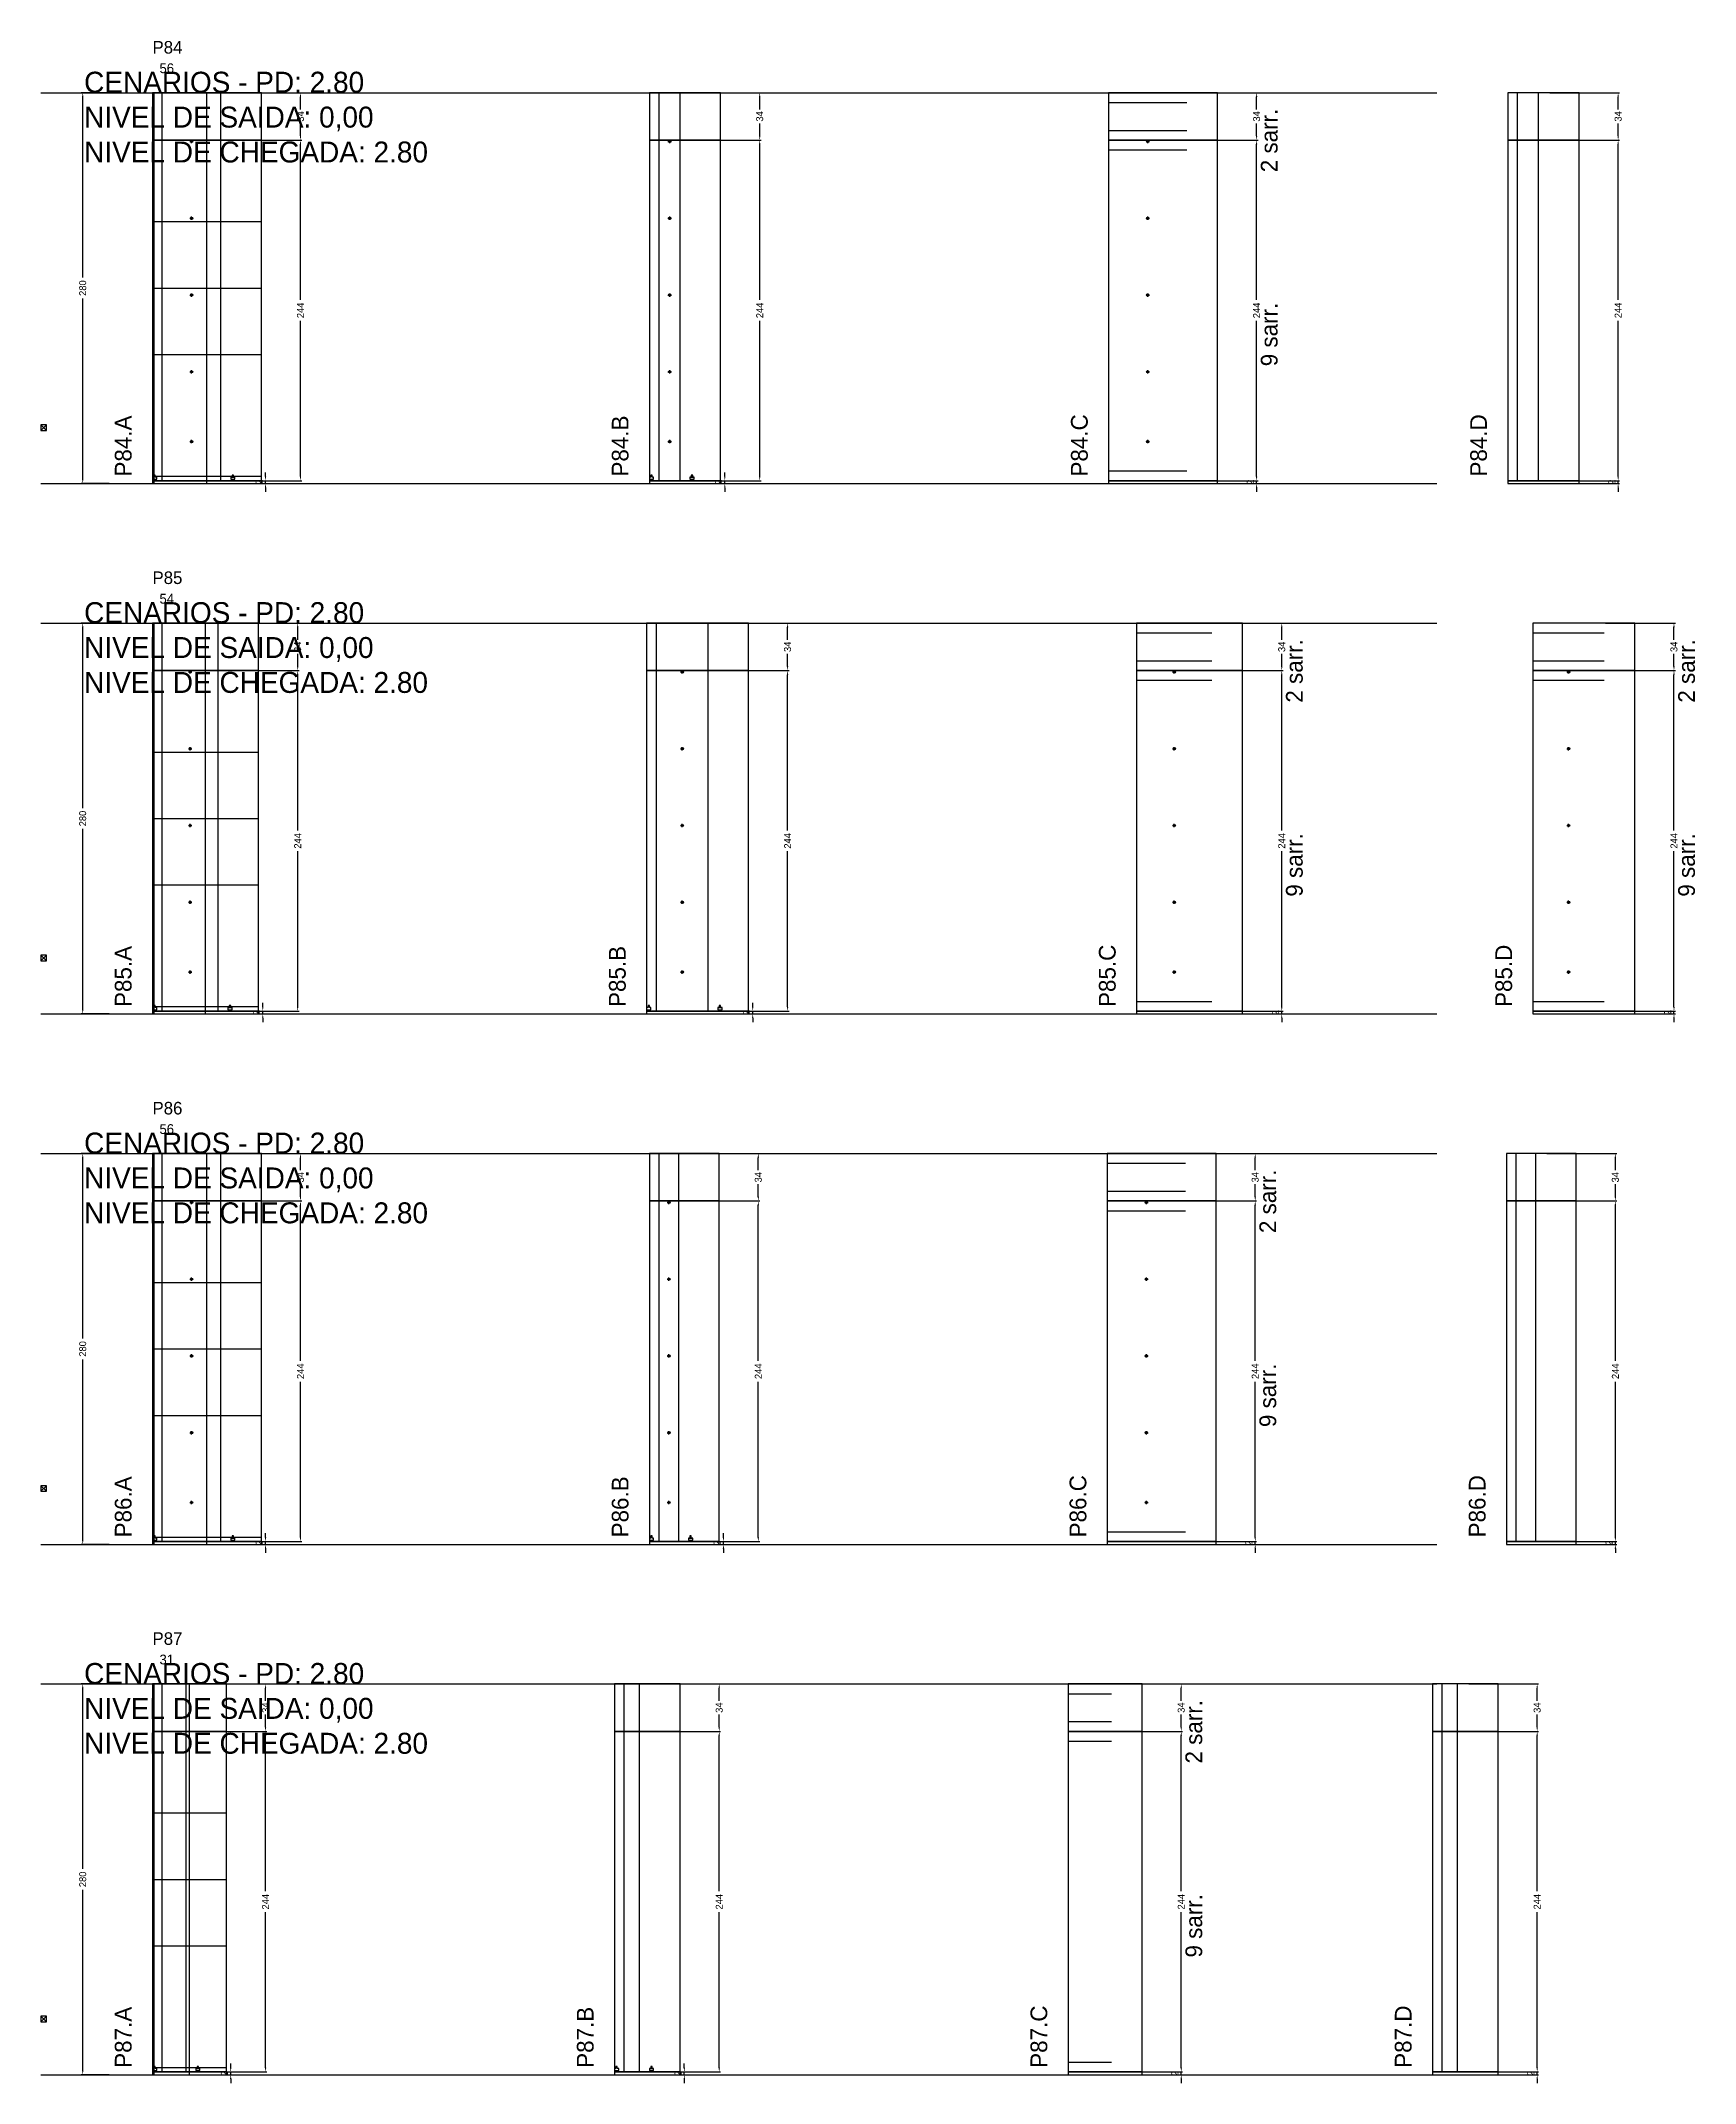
# Model space of a CAD drawing. Header units: centimetres. Extents: x -10500 to 4121, y -45226 to 295.
# Drawn here: x -7000 to -5815, y -16726 to -15263 of the extents above; entities that cross this region are included whole.
import ezdxf

# ---------------------------------------------------------------- set-up
doc = ezdxf.new("R2010")
doc.units = ezdxf.units.CM
doc.linetypes.add('DASHED', pattern=[2, -2])
for name, color, linetype in [('CHAPA', 140, 'Continuous'), ('COTA', 241, 'Continuous'), ('COTAS FURACAO', 16, 'Continuous'), ('Madeira', 30, 'Continuous'), ('MEIO_PONT', 160, 'Continuous'), ('NOMENCLATURA', 7, 'Continuous'), ('Nível', 160, 'Continuous'), ('Painéis', 200, 'Continuous'), ('Perfil Metálico', 150, 'Continuous'), ('SARR_2.2x7', 40, 'Continuous'), ('SARRAFO DE PRESSAO', 200, 'Continuous'), ('texto', 7, 'Continuous'), ('TEXTO_GERAL', 7, 'Continuous')]:
    doc.layers.add(name, color=color, linetype=linetype)
doc.dimstyles.new('PAINEL-NOVA', dxfattribs={"dimtxt": 5, "dimasz": 3, "dimexe": 1, "dimexo": 1, "dimgap": 1, "dimtad": 1, "dimcen": 2.5, "dimazin": 3, "dimtfac": 1, "dimtmove": 0, "dimatfit": 3})

# ---------------------------------------------------------------- blocks, each defined once
blk = doc.blocks.new('_CLOSEDFILLED')
at = {"color": 0, "linetype": 'BYBLOCK'}
blk.add_solid([(-1, 0.16), (0, 0), (-1, -0.16)], dxfattribs=at)
blk = doc.blocks.new('*D1041')
for p, q in [((-6951, -15300), (-6971, -15300)), ((-6970, -15432.5), (-6970, -15303)), ((-6970, -15577), (-6970, -15447.5)), ((-6951, -15580), (-6971, -15580))]:
    blk.add_line(p, q)
at = {"layer": 'Defpoints'}
for p in [(-6950, -15300), (-6970, -15580), (-6950, -15580)]:
    blk.add_point(p, dxfattribs=at)
at = {"layer": 'COTA', "xscale": 3, "yscale": 3}
for p, rotation in [((-6970, -15300), 90), ((-6970, -15580), 270)]:
    blk.add_blockref('_CLOSEDFILLED', p, dxfattribs=dict(at, rotation=rotation))
at = {"layer": 'COTA', "insert": (-6970, -15440), "char_height": 5, "attachment_point": 5, "rotation": 90}
blk.add_mtext('280', dxfattribs=at)
blk = doc.blocks.new('MULDURA')
at = {"layer": 'Paineis'}
for p, q in [((0, 0), (4, 4)), ((4, 0), (0, 4))]:
    blk.add_line(p, q, dxfattribs=at)
blk.add_lwpolyline([(0, 0), (4, 0), (4, 4), (0, 4)], close=True, dxfattribs=at)
blk = doc.blocks.new('*D1043')
for p, q in [((-6863, -15334), (-6813, -15334)), ((-6814, -15448.5), (-6814, -15337)), ((-6814, -15575), (-6814, -15463.5)), ((-6863, -15578), (-6813, -15578))]:
    blk.add_line(p, q)
at = {"layer": 'Defpoints'}
for p in [(-6864, -15334), (-6864, -15578), (-6814, -15578)]:
    blk.add_point(p, dxfattribs=at)
at = {"layer": 'COTA', "xscale": 3, "yscale": 3}
for p, rotation in [((-6814, -15334), 90), ((-6814, -15578), 270)]:
    blk.add_blockref('_CLOSEDFILLED', p, dxfattribs=dict(at, rotation=rotation))
at = {"layer": 'COTA', "insert": (-6814, -15456), "char_height": 5, "attachment_point": 5, "rotation": 90}
blk.add_mtext('244', dxfattribs=at)
blk = doc.blocks.new('*D1044')
for p, q in [((-6863, -15300), (-6813, -15300)), ((-6814, -15312), (-6814, -15303)), ((-6814, -15331), (-6814, -15322)), ((-6863, -15334), (-6813, -15334))]:
    blk.add_line(p, q)
at = {"layer": 'Defpoints'}
for p in [(-6864, -15300), (-6864, -15334), (-6814, -15334)]:
    blk.add_point(p, dxfattribs=at)
at = {"layer": 'COTA', "xscale": 3, "yscale": 3}
for p, rotation in [((-6814, -15300), 90), ((-6814, -15334), 270)]:
    blk.add_blockref('_CLOSEDFILLED', p, dxfattribs=dict(at, rotation=rotation))
at = {"layer": 'COTA', "insert": (-6814, -15317), "char_height": 5, "attachment_point": 5, "rotation": 90}
blk.add_mtext('34', dxfattribs=at)
blk = doc.blocks.new('SLIPTEE')
at = {"layer": 'Paineis'}
blk.add_lwpolyline([(0, 0), (3, 0), (3, 1.5), (2, 1.5), (2, 3), (1, 3), (1, 1.5), (0, 1.5)], close=True, dxfattribs=at)
blk = doc.blocks.new('SLIPTDD')
at = {"layer": 'Paineis'}
blk.add_line((0, 1.5), (3, 1.5), dxfattribs=at)
blk.add_lwpolyline([(0, 0), (3, 0), (3, 1.5), (2, 1.5), (2, 3), (1, 3), (1, 1.5), (0, 1.5)], close=True, dxfattribs=at)
blk = doc.blocks.new('furacao')
at = {"layer": 'COTAS FURACAO'}
for p, q in [((-1.2, 0), (1.2, 0)), ((0, -1.2), (0, 1.2))]:
    blk.add_line(p, q, dxfattribs=at)
blk.add_circle((0, 0), 0.8, dxfattribs=at)
blk = doc.blocks.new('*D1046')
for p, q in [((-6534, -15334), (-6484, -15334)), ((-6485, -15448.5), (-6485, -15337)), ((-6485, -15575), (-6485, -15463.5)), ((-6534, -15578), (-6484, -15578))]:
    blk.add_line(p, q)
at = {"layer": 'Defpoints'}
for p in [(-6535, -15334), (-6535, -15578), (-6485, -15578)]:
    blk.add_point(p, dxfattribs=at)
at = {"layer": 'COTA', "xscale": 3, "yscale": 3}
for p, rotation in [((-6485, -15334), 90), ((-6485, -15578), 270)]:
    blk.add_blockref('_CLOSEDFILLED', p, dxfattribs=dict(at, rotation=rotation))
at = {"layer": 'COTA', "insert": (-6485, -15456), "char_height": 5, "attachment_point": 5, "rotation": 90}
blk.add_mtext('244', dxfattribs=at)
blk = doc.blocks.new('*D1047')
for p, q in [((-6534, -15300), (-6484, -15300)), ((-6485, -15312), (-6485, -15303)), ((-6485, -15331), (-6485, -15322)), ((-6534, -15334), (-6484, -15334))]:
    blk.add_line(p, q)
at = {"layer": 'Defpoints'}
for p in [(-6535, -15300), (-6535, -15334), (-6485, -15334)]:
    blk.add_point(p, dxfattribs=at)
at = {"layer": 'COTA', "xscale": 3, "yscale": 3}
for p, rotation in [((-6485, -15300), 90), ((-6485, -15334), 270)]:
    blk.add_blockref('_CLOSEDFILLED', p, dxfattribs=dict(at, rotation=rotation))
at = {"layer": 'COTA', "insert": (-6485, -15317), "char_height": 5, "attachment_point": 5, "rotation": 90}
blk.add_mtext('34', dxfattribs=at)
blk = doc.blocks.new('*D1049')
for p, q in [((-6178, -15334), (-6128, -15334)), ((-6129, -15448.5), (-6129, -15337)), ((-6129, -15575), (-6129, -15463.5)), ((-6178, -15578), (-6128, -15578))]:
    blk.add_line(p, q)
at = {"layer": 'Defpoints'}
for p in [(-6179, -15334), (-6179, -15578), (-6129, -15578)]:
    blk.add_point(p, dxfattribs=at)
at = {"layer": 'COTA', "xscale": 3, "yscale": 3}
for p, rotation in [((-6129, -15334), 90), ((-6129, -15578), 270)]:
    blk.add_blockref('_CLOSEDFILLED', p, dxfattribs=dict(at, rotation=rotation))
at = {"layer": 'COTA', "insert": (-6129, -15456), "char_height": 5, "attachment_point": 5, "rotation": 90}
blk.add_mtext('244', dxfattribs=at)
blk = doc.blocks.new('*D1050')
for p, q in [((-6178, -15300), (-6128, -15300)), ((-6129, -15312), (-6129, -15303)), ((-6129, -15331), (-6129, -15322)), ((-6178, -15334), (-6128, -15334))]:
    blk.add_line(p, q)
at = {"layer": 'Defpoints'}
for p in [(-6179, -15300), (-6179, -15334), (-6129, -15334)]:
    blk.add_point(p, dxfattribs=at)
at = {"layer": 'COTA', "xscale": 3, "yscale": 3}
for p, rotation in [((-6129, -15300), 90), ((-6129, -15334), 270)]:
    blk.add_blockref('_CLOSEDFILLED', p, dxfattribs=dict(at, rotation=rotation))
at = {"layer": 'COTA', "insert": (-6129, -15317), "char_height": 5, "attachment_point": 5, "rotation": 90}
blk.add_mtext('34', dxfattribs=at)
blk = doc.blocks.new('*D1052')
for p, q in [((-5919, -15334), (-5869, -15334)), ((-5870, -15448.5), (-5870, -15337)), ((-5870, -15575), (-5870, -15463.5)), ((-5919, -15578), (-5869, -15578))]:
    blk.add_line(p, q)
at = {"layer": 'Defpoints'}
for p in [(-5920, -15334), (-5920, -15578), (-5870, -15578)]:
    blk.add_point(p, dxfattribs=at)
at = {"layer": 'COTA', "xscale": 3, "yscale": 3}
for p, rotation in [((-5870, -15334), 90), ((-5870, -15578), 270)]:
    blk.add_blockref('_CLOSEDFILLED', p, dxfattribs=dict(at, rotation=rotation))
at = {"layer": 'COTA', "insert": (-5870, -15456), "char_height": 5, "attachment_point": 5, "rotation": 90}
blk.add_mtext('244', dxfattribs=at)
blk = doc.blocks.new('*D1053')
for p, q in [((-5919, -15300), (-5869, -15300)), ((-5870, -15312), (-5870, -15303)), ((-5870, -15331), (-5870, -15322)), ((-5919, -15334), (-5869, -15334))]:
    blk.add_line(p, q)
at = {"layer": 'Defpoints'}
for p in [(-5920, -15300), (-5920, -15334), (-5870, -15334)]:
    blk.add_point(p, dxfattribs=at)
at = {"layer": 'COTA', "xscale": 3, "yscale": 3}
for p, rotation in [((-5870, -15300), 90), ((-5870, -15334), 270)]:
    blk.add_blockref('_CLOSEDFILLED', p, dxfattribs=dict(at, rotation=rotation))
at = {"layer": 'COTA', "insert": (-5870, -15317), "char_height": 5, "attachment_point": 5, "rotation": 90}
blk.add_mtext('34', dxfattribs=at)
blk = doc.blocks.new('*D1067')
for p, q in [((-6951, -15680), (-6971, -15680)), ((-6970, -15812.5), (-6970, -15683)), ((-6970, -15957), (-6970, -15827.5)), ((-6951, -15960), (-6971, -15960))]:
    blk.add_line(p, q)
at = {"layer": 'Defpoints'}
for p in [(-6950, -15680), (-6970, -15960), (-6950, -15960)]:
    blk.add_point(p, dxfattribs=at)
at = {"layer": 'COTA', "xscale": 3, "yscale": 3}
for p, rotation in [((-6970, -15680), 90), ((-6970, -15960), 270)]:
    blk.add_blockref('_CLOSEDFILLED', p, dxfattribs=dict(at, rotation=rotation))
at = {"layer": 'COTA', "insert": (-6970, -15820), "char_height": 5, "attachment_point": 5, "rotation": 90}
blk.add_mtext('280', dxfattribs=at)
blk = doc.blocks.new('*D1069')
for p, q in [((-6865, -15714), (-6815, -15714)), ((-6816, -15828.5), (-6816, -15717)), ((-6816, -15955), (-6816, -15843.5)), ((-6865, -15958), (-6815, -15958))]:
    blk.add_line(p, q)
at = {"layer": 'Defpoints'}
for p in [(-6866, -15714), (-6866, -15958), (-6816, -15958)]:
    blk.add_point(p, dxfattribs=at)
at = {"layer": 'COTA', "xscale": 3, "yscale": 3}
for p, rotation in [((-6816, -15714), 90), ((-6816, -15958), 270)]:
    blk.add_blockref('_CLOSEDFILLED', p, dxfattribs=dict(at, rotation=rotation))
at = {"layer": 'COTA', "insert": (-6816, -15836), "char_height": 5, "attachment_point": 5, "rotation": 90}
blk.add_mtext('244', dxfattribs=at)
blk = doc.blocks.new('*D1070')
for p, q in [((-6865, -15680), (-6815, -15680)), ((-6816, -15692), (-6816, -15683)), ((-6865, -15714), (-6815, -15714)), ((-6816, -15711), (-6816, -15702))]:
    blk.add_line(p, q)
at = {"layer": 'Defpoints'}
for p in [(-6866, -15680), (-6866, -15714), (-6816, -15714)]:
    blk.add_point(p, dxfattribs=at)
at = {"layer": 'COTA', "xscale": 3, "yscale": 3}
for p, rotation in [((-6816, -15680), 90), ((-6816, -15714), 270)]:
    blk.add_blockref('_CLOSEDFILLED', p, dxfattribs=dict(at, rotation=rotation))
at = {"layer": 'COTA', "insert": (-6816, -15697), "char_height": 5, "attachment_point": 5, "rotation": 90}
blk.add_mtext('34', dxfattribs=at)
blk = doc.blocks.new('*D1072')
for p, q in [((-6514, -15714), (-6464, -15714)), ((-6465, -15828.5), (-6465, -15717)), ((-6465, -15955), (-6465, -15843.5)), ((-6514, -15958), (-6464, -15958))]:
    blk.add_line(p, q)
at = {"layer": 'Defpoints'}
for p in [(-6515, -15714), (-6515, -15958), (-6465, -15958)]:
    blk.add_point(p, dxfattribs=at)
at = {"layer": 'COTA', "xscale": 3, "yscale": 3}
for p, rotation in [((-6465, -15714), 90), ((-6465, -15958), 270)]:
    blk.add_blockref('_CLOSEDFILLED', p, dxfattribs=dict(at, rotation=rotation))
at = {"layer": 'COTA', "insert": (-6465, -15836), "char_height": 5, "attachment_point": 5, "rotation": 90}
blk.add_mtext('244', dxfattribs=at)
blk = doc.blocks.new('*D1073')
for p, q in [((-6514, -15680), (-6464, -15680)), ((-6465, -15692), (-6465, -15683)), ((-6514, -15714), (-6464, -15714)), ((-6465, -15711), (-6465, -15702))]:
    blk.add_line(p, q)
at = {"layer": 'Defpoints'}
for p in [(-6515, -15680), (-6515, -15714), (-6465, -15714)]:
    blk.add_point(p, dxfattribs=at)
at = {"layer": 'COTA', "xscale": 3, "yscale": 3}
for p, rotation in [((-6465, -15680), 90), ((-6465, -15714), 270)]:
    blk.add_blockref('_CLOSEDFILLED', p, dxfattribs=dict(at, rotation=rotation))
at = {"layer": 'COTA', "insert": (-6465, -15697), "char_height": 5, "attachment_point": 5, "rotation": 90}
blk.add_mtext('34', dxfattribs=at)
blk = doc.blocks.new('*D1075')
for p, q in [((-6160, -15714), (-6110, -15714)), ((-6111, -15828.5), (-6111, -15717)), ((-6111, -15955), (-6111, -15843.5)), ((-6160, -15958), (-6110, -15958))]:
    blk.add_line(p, q)
at = {"layer": 'Defpoints'}
for p in [(-6161, -15714), (-6161, -15958), (-6111, -15958)]:
    blk.add_point(p, dxfattribs=at)
at = {"layer": 'COTA', "xscale": 3, "yscale": 3}
for p, rotation in [((-6111, -15714), 90), ((-6111, -15958), 270)]:
    blk.add_blockref('_CLOSEDFILLED', p, dxfattribs=dict(at, rotation=rotation))
at = {"layer": 'COTA', "insert": (-6111, -15836), "char_height": 5, "attachment_point": 5, "rotation": 90}
blk.add_mtext('244', dxfattribs=at)
blk = doc.blocks.new('*D1076')
for p, q in [((-6160, -15680), (-6110, -15680)), ((-6111, -15692), (-6111, -15683)), ((-6160, -15714), (-6110, -15714)), ((-6111, -15711), (-6111, -15702))]:
    blk.add_line(p, q)
at = {"layer": 'Defpoints'}
for p in [(-6161, -15680), (-6161, -15714), (-6111, -15714)]:
    blk.add_point(p, dxfattribs=at)
at = {"layer": 'COTA', "xscale": 3, "yscale": 3}
for p, rotation in [((-6111, -15680), 90), ((-6111, -15714), 270)]:
    blk.add_blockref('_CLOSEDFILLED', p, dxfattribs=dict(at, rotation=rotation))
at = {"layer": 'COTA', "insert": (-6111, -15697), "char_height": 5, "attachment_point": 5, "rotation": 90}
blk.add_mtext('34', dxfattribs=at)
blk = doc.blocks.new('*D1078')
for p, q in [((-5879, -15714), (-5829, -15714)), ((-5830, -15828.5), (-5830, -15717)), ((-5830, -15955), (-5830, -15843.5)), ((-5879, -15958), (-5829, -15958))]:
    blk.add_line(p, q)
at = {"layer": 'Defpoints'}
for p in [(-5880, -15714), (-5880, -15958), (-5830, -15958)]:
    blk.add_point(p, dxfattribs=at)
at = {"layer": 'COTA', "xscale": 3, "yscale": 3}
for p, rotation in [((-5830, -15714), 90), ((-5830, -15958), 270)]:
    blk.add_blockref('_CLOSEDFILLED', p, dxfattribs=dict(at, rotation=rotation))
at = {"layer": 'COTA', "insert": (-5830, -15836), "char_height": 5, "attachment_point": 5, "rotation": 90}
blk.add_mtext('244', dxfattribs=at)
blk = doc.blocks.new('*D1079')
for p, q in [((-5879, -15680), (-5829, -15680)), ((-5830, -15692), (-5830, -15683)), ((-5879, -15714), (-5829, -15714)), ((-5830, -15711), (-5830, -15702))]:
    blk.add_line(p, q)
at = {"layer": 'Defpoints'}
for p in [(-5880, -15680), (-5880, -15714), (-5830, -15714)]:
    blk.add_point(p, dxfattribs=at)
at = {"layer": 'COTA', "xscale": 3, "yscale": 3}
for p, rotation in [((-5830, -15680), 90), ((-5830, -15714), 270)]:
    blk.add_blockref('_CLOSEDFILLED', p, dxfattribs=dict(at, rotation=rotation))
at = {"layer": 'COTA', "insert": (-5830, -15697), "char_height": 5, "attachment_point": 5, "rotation": 90}
blk.add_mtext('34', dxfattribs=at)
blk = doc.blocks.new('*D1093')
for p, q in [((-6951, -16060), (-6971, -16060)), ((-6970, -16192.5), (-6970, -16063)), ((-6970, -16337), (-6970, -16207.5)), ((-6951, -16340), (-6971, -16340))]:
    blk.add_line(p, q)
at = {"layer": 'Defpoints'}
for p in [(-6950, -16060), (-6970, -16340), (-6950, -16340)]:
    blk.add_point(p, dxfattribs=at)
at = {"layer": 'COTA', "xscale": 3, "yscale": 3}
for p, rotation in [((-6970, -16060), 90), ((-6970, -16340), 270)]:
    blk.add_blockref('_CLOSEDFILLED', p, dxfattribs=dict(at, rotation=rotation))
at = {"layer": 'COTA', "insert": (-6970, -16200), "char_height": 5, "attachment_point": 5, "rotation": 90}
blk.add_mtext('280', dxfattribs=at)
blk = doc.blocks.new('*D1095')
for p, q in [((-6863, -16094), (-6813, -16094)), ((-6814, -16208.5), (-6814, -16097)), ((-6814, -16335), (-6814, -16223.5)), ((-6863, -16338), (-6813, -16338))]:
    blk.add_line(p, q)
at = {"layer": 'Defpoints'}
for p in [(-6864, -16094), (-6864, -16338), (-6814, -16338)]:
    blk.add_point(p, dxfattribs=at)
at = {"layer": 'COTA', "xscale": 3, "yscale": 3}
for p, rotation in [((-6814, -16094), 90), ((-6814, -16338), 270)]:
    blk.add_blockref('_CLOSEDFILLED', p, dxfattribs=dict(at, rotation=rotation))
at = {"layer": 'COTA', "insert": (-6814, -16216), "char_height": 5, "attachment_point": 5, "rotation": 90}
blk.add_mtext('244', dxfattribs=at)
blk = doc.blocks.new('*D1096')
for p, q in [((-6863, -16060), (-6813, -16060)), ((-6814, -16072), (-6814, -16063)), ((-6863, -16094), (-6813, -16094)), ((-6814, -16091), (-6814, -16082))]:
    blk.add_line(p, q)
at = {"layer": 'Defpoints'}
for p in [(-6864, -16060), (-6864, -16094), (-6814, -16094)]:
    blk.add_point(p, dxfattribs=at)
at = {"layer": 'COTA', "xscale": 3, "yscale": 3}
for p, rotation in [((-6814, -16060), 90), ((-6814, -16094), 270)]:
    blk.add_blockref('_CLOSEDFILLED', p, dxfattribs=dict(at, rotation=rotation))
at = {"layer": 'COTA', "insert": (-6814, -16077), "char_height": 5, "attachment_point": 5, "rotation": 90}
blk.add_mtext('34', dxfattribs=at)
blk = doc.blocks.new('*D1098')
for p, q in [((-6535, -16094), (-6485, -16094)), ((-6486, -16208.5), (-6486, -16097)), ((-6486, -16335), (-6486, -16223.5)), ((-6535, -16338), (-6485, -16338))]:
    blk.add_line(p, q)
at = {"layer": 'Defpoints'}
for p in [(-6536, -16094), (-6536, -16338), (-6486, -16338)]:
    blk.add_point(p, dxfattribs=at)
at = {"layer": 'COTA', "xscale": 3, "yscale": 3}
for p, rotation in [((-6486, -16094), 90), ((-6486, -16338), 270)]:
    blk.add_blockref('_CLOSEDFILLED', p, dxfattribs=dict(at, rotation=rotation))
at = {"layer": 'COTA', "insert": (-6486, -16216), "char_height": 5, "attachment_point": 5, "rotation": 90}
blk.add_mtext('244', dxfattribs=at)
blk = doc.blocks.new('*D1099')
for p, q in [((-6535, -16060), (-6485, -16060)), ((-6486, -16072), (-6486, -16063)), ((-6535, -16094), (-6485, -16094)), ((-6486, -16091), (-6486, -16082))]:
    blk.add_line(p, q)
at = {"layer": 'Defpoints'}
for p in [(-6536, -16060), (-6536, -16094), (-6486, -16094)]:
    blk.add_point(p, dxfattribs=at)
at = {"layer": 'COTA', "xscale": 3, "yscale": 3}
for p, rotation in [((-6486, -16060), 90), ((-6486, -16094), 270)]:
    blk.add_blockref('_CLOSEDFILLED', p, dxfattribs=dict(at, rotation=rotation))
at = {"layer": 'COTA', "insert": (-6486, -16077), "char_height": 5, "attachment_point": 5, "rotation": 90}
blk.add_mtext('34', dxfattribs=at)
blk = doc.blocks.new('*D1101')
for p, q in [((-6179, -16094), (-6129, -16094)), ((-6130, -16208.5), (-6130, -16097)), ((-6130, -16335), (-6130, -16223.5)), ((-6179, -16338), (-6129, -16338))]:
    blk.add_line(p, q)
at = {"layer": 'Defpoints'}
for p in [(-6180, -16094), (-6180, -16338), (-6130, -16338)]:
    blk.add_point(p, dxfattribs=at)
at = {"layer": 'COTA', "xscale": 3, "yscale": 3}
for p, rotation in [((-6130, -16094), 90), ((-6130, -16338), 270)]:
    blk.add_blockref('_CLOSEDFILLED', p, dxfattribs=dict(at, rotation=rotation))
at = {"layer": 'COTA', "insert": (-6130, -16216), "char_height": 5, "attachment_point": 5, "rotation": 90}
blk.add_mtext('244', dxfattribs=at)
blk = doc.blocks.new('*D1102')
for p, q in [((-6179, -16060), (-6129, -16060)), ((-6130, -16072), (-6130, -16063)), ((-6179, -16094), (-6129, -16094)), ((-6130, -16091), (-6130, -16082))]:
    blk.add_line(p, q)
at = {"layer": 'Defpoints'}
for p in [(-6180, -16060), (-6180, -16094), (-6130, -16094)]:
    blk.add_point(p, dxfattribs=at)
at = {"layer": 'COTA', "xscale": 3, "yscale": 3}
for p, rotation in [((-6130, -16060), 90), ((-6130, -16094), 270)]:
    blk.add_blockref('_CLOSEDFILLED', p, dxfattribs=dict(at, rotation=rotation))
at = {"layer": 'COTA', "insert": (-6130, -16077), "char_height": 5, "attachment_point": 5, "rotation": 90}
blk.add_mtext('34', dxfattribs=at)
blk = doc.blocks.new('*D1104')
for p, q in [((-5921, -16094), (-5871, -16094)), ((-5872, -16208.5), (-5872, -16097)), ((-5872, -16335), (-5872, -16223.5)), ((-5921, -16338), (-5871, -16338))]:
    blk.add_line(p, q)
at = {"layer": 'Defpoints'}
for p in [(-5922, -16094), (-5922, -16338), (-5872, -16338)]:
    blk.add_point(p, dxfattribs=at)
at = {"layer": 'COTA', "xscale": 3, "yscale": 3}
for p, rotation in [((-5872, -16094), 90), ((-5872, -16338), 270)]:
    blk.add_blockref('_CLOSEDFILLED', p, dxfattribs=dict(at, rotation=rotation))
at = {"layer": 'COTA', "insert": (-5872, -16216), "char_height": 5, "attachment_point": 5, "rotation": 90}
blk.add_mtext('244', dxfattribs=at)
blk = doc.blocks.new('*D1105')
for p, q in [((-5921, -16060), (-5871, -16060)), ((-5872, -16072), (-5872, -16063)), ((-5921, -16094), (-5871, -16094)), ((-5872, -16091), (-5872, -16082))]:
    blk.add_line(p, q)
at = {"layer": 'Defpoints'}
for p in [(-5922, -16060), (-5922, -16094), (-5872, -16094)]:
    blk.add_point(p, dxfattribs=at)
at = {"layer": 'COTA', "xscale": 3, "yscale": 3}
for p, rotation in [((-5872, -16060), 90), ((-5872, -16094), 270)]:
    blk.add_blockref('_CLOSEDFILLED', p, dxfattribs=dict(at, rotation=rotation))
at = {"layer": 'COTA', "insert": (-5872, -16077), "char_height": 5, "attachment_point": 5, "rotation": 90}
blk.add_mtext('34', dxfattribs=at)
blk = doc.blocks.new('*D1119')
for p, q in [((-6951, -16440), (-6971, -16440)), ((-6970, -16572.5), (-6970, -16443)), ((-6970, -16717), (-6970, -16587.5)), ((-6951, -16720), (-6971, -16720))]:
    blk.add_line(p, q)
at = {"layer": 'Defpoints'}
for p in [(-6950, -16440), (-6970, -16720), (-6950, -16720)]:
    blk.add_point(p, dxfattribs=at)
at = {"layer": 'COTA', "xscale": 3, "yscale": 3}
for p, rotation in [((-6970, -16440), 90), ((-6970, -16720), 270)]:
    blk.add_blockref('_CLOSEDFILLED', p, dxfattribs=dict(at, rotation=rotation))
at = {"layer": 'COTA', "insert": (-6970, -16580), "char_height": 5, "attachment_point": 5, "rotation": 90}
blk.add_mtext('280', dxfattribs=at)
blk = doc.blocks.new('*D1121')
for p, q in [((-6888, -16474), (-6838, -16474)), ((-6839, -16588.5), (-6839, -16477)), ((-6839, -16715), (-6839, -16603.5)), ((-6888, -16718), (-6838, -16718))]:
    blk.add_line(p, q)
at = {"layer": 'Defpoints'}
for p in [(-6889, -16474), (-6889, -16718), (-6839, -16718)]:
    blk.add_point(p, dxfattribs=at)
at = {"layer": 'COTA', "xscale": 3, "yscale": 3}
for p, rotation in [((-6839, -16474), 90), ((-6839, -16718), 270)]:
    blk.add_blockref('_CLOSEDFILLED', p, dxfattribs=dict(at, rotation=rotation))
at = {"layer": 'COTA', "insert": (-6839, -16596), "char_height": 5, "attachment_point": 5, "rotation": 90}
blk.add_mtext('244', dxfattribs=at)
blk = doc.blocks.new('*D1122')
for p, q in [((-6888, -16440), (-6838, -16440)), ((-6839, -16452), (-6839, -16443)), ((-6888, -16474), (-6838, -16474)), ((-6839, -16471), (-6839, -16462))]:
    blk.add_line(p, q)
at = {"layer": 'Defpoints'}
for p in [(-6889, -16440), (-6889, -16474), (-6839, -16474)]:
    blk.add_point(p, dxfattribs=at)
at = {"layer": 'COTA', "xscale": 3, "yscale": 3}
for p, rotation in [((-6839, -16440), 90), ((-6839, -16474), 270)]:
    blk.add_blockref('_CLOSEDFILLED', p, dxfattribs=dict(at, rotation=rotation))
at = {"layer": 'COTA', "insert": (-6839, -16457), "char_height": 5, "attachment_point": 5, "rotation": 90}
blk.add_mtext('34', dxfattribs=at)
blk = doc.blocks.new('*D1124')
for p, q in [((-6563, -16474), (-6513, -16474)), ((-6514, -16588.5), (-6514, -16477)), ((-6514, -16715), (-6514, -16603.5)), ((-6563, -16718), (-6513, -16718))]:
    blk.add_line(p, q)
at = {"layer": 'Defpoints'}
for p in [(-6564, -16474), (-6564, -16718), (-6514, -16718)]:
    blk.add_point(p, dxfattribs=at)
at = {"layer": 'COTA', "xscale": 3, "yscale": 3}
for p, rotation in [((-6514, -16474), 90), ((-6514, -16718), 270)]:
    blk.add_blockref('_CLOSEDFILLED', p, dxfattribs=dict(at, rotation=rotation))
at = {"layer": 'COTA', "insert": (-6514, -16596), "char_height": 5, "attachment_point": 5, "rotation": 90}
blk.add_mtext('244', dxfattribs=at)
blk = doc.blocks.new('*D1125')
for p, q in [((-6563, -16440), (-6513, -16440)), ((-6514, -16452), (-6514, -16443)), ((-6563, -16474), (-6513, -16474)), ((-6514, -16471), (-6514, -16462))]:
    blk.add_line(p, q)
at = {"layer": 'Defpoints'}
for p in [(-6564, -16440), (-6564, -16474), (-6514, -16474)]:
    blk.add_point(p, dxfattribs=at)
at = {"layer": 'COTA', "xscale": 3, "yscale": 3}
for p, rotation in [((-6514, -16440), 90), ((-6514, -16474), 270)]:
    blk.add_blockref('_CLOSEDFILLED', p, dxfattribs=dict(at, rotation=rotation))
at = {"layer": 'COTA', "insert": (-6514, -16457), "char_height": 5, "attachment_point": 5, "rotation": 90}
blk.add_mtext('34', dxfattribs=at)
blk = doc.blocks.new('*D1127')
for p, q in [((-6232, -16474), (-6182, -16474)), ((-6183, -16588.5), (-6183, -16477)), ((-6183, -16715), (-6183, -16603.5)), ((-6232, -16718), (-6182, -16718))]:
    blk.add_line(p, q)
at = {"layer": 'Defpoints'}
for p in [(-6233, -16474), (-6233, -16718), (-6183, -16718)]:
    blk.add_point(p, dxfattribs=at)
at = {"layer": 'COTA', "xscale": 3, "yscale": 3}
for p, rotation in [((-6183, -16474), 90), ((-6183, -16718), 270)]:
    blk.add_blockref('_CLOSEDFILLED', p, dxfattribs=dict(at, rotation=rotation))
at = {"layer": 'COTA', "insert": (-6183, -16596), "char_height": 5, "attachment_point": 5, "rotation": 90}
blk.add_mtext('244', dxfattribs=at)
blk = doc.blocks.new('*D1128')
for p, q in [((-6232, -16440), (-6182, -16440)), ((-6183, -16452), (-6183, -16443)), ((-6232, -16474), (-6182, -16474)), ((-6183, -16471), (-6183, -16462))]:
    blk.add_line(p, q)
at = {"layer": 'Defpoints'}
for p in [(-6233, -16440), (-6233, -16474), (-6183, -16474)]:
    blk.add_point(p, dxfattribs=at)
at = {"layer": 'COTA', "xscale": 3, "yscale": 3}
for p, rotation in [((-6183, -16440), 90), ((-6183, -16474), 270)]:
    blk.add_blockref('_CLOSEDFILLED', p, dxfattribs=dict(at, rotation=rotation))
at = {"layer": 'COTA', "insert": (-6183, -16457), "char_height": 5, "attachment_point": 5, "rotation": 90}
blk.add_mtext('34', dxfattribs=at)
blk = doc.blocks.new('*D1130')
for p, q in [((-5977, -16474), (-5927, -16474)), ((-5928, -16588.5), (-5928, -16477)), ((-5928, -16715), (-5928, -16603.5)), ((-5977, -16718), (-5927, -16718))]:
    blk.add_line(p, q)
at = {"layer": 'Defpoints'}
for p in [(-5978, -16474), (-5978, -16718), (-5928, -16718)]:
    blk.add_point(p, dxfattribs=at)
at = {"layer": 'COTA', "xscale": 3, "yscale": 3}
for p, rotation in [((-5928, -16474), 90), ((-5928, -16718), 270)]:
    blk.add_blockref('_CLOSEDFILLED', p, dxfattribs=dict(at, rotation=rotation))
at = {"layer": 'COTA', "insert": (-5928, -16596), "char_height": 5, "attachment_point": 5, "rotation": 90}
blk.add_mtext('244', dxfattribs=at)
blk = doc.blocks.new('*D1131')
for p, q in [((-5977, -16440), (-5927, -16440)), ((-5928, -16452), (-5928, -16443)), ((-5977, -16474), (-5927, -16474)), ((-5928, -16471), (-5928, -16462))]:
    blk.add_line(p, q)
at = {"layer": 'Defpoints'}
for p in [(-5978, -16440), (-5978, -16474), (-5928, -16474)]:
    blk.add_point(p, dxfattribs=at)
at = {"layer": 'COTA', "xscale": 3, "yscale": 3}
for p, rotation in [((-5928, -16440), 90), ((-5928, -16474), 270)]:
    blk.add_blockref('_CLOSEDFILLED', p, dxfattribs=dict(at, rotation=rotation))
at = {"layer": 'COTA', "insert": (-5928, -16457), "char_height": 5, "attachment_point": 5, "rotation": 90}
blk.add_mtext('34', dxfattribs=at)

msp = doc.modelspace()

# ---------------------------------------------------------------- linework, layer by layer
at = {"layer": 'CHAPA'}
for points in [[(-6920, -15580), (-6918.8, -15580), (-6918.8, -15300), (-6920, -15300)], [(-6920, -15960), (-6918.8, -15960), (-6918.8, -15680), (-6920, -15680)], [(-6920, -16340), (-6918.8, -16340), (-6918.8, -16060), (-6920, -16060)], [(-6920, -16720), (-6918.8, -16720), (-6918.8, -16440), (-6920, -16440)]]:
    msp.add_lwpolyline(points, close=True, dxfattribs=at)
at = {"layer": 'Madeira'}
for points in [[(-6920, -15392.4), (-6842, -15392.4)], [(-6920, -15487.6), (-6842, -15487.6)], [(-6920, -15772.4), (-6844, -15772.4)], [(-6920, -15867.6), (-6844, -15867.6)], [(-6920, -16152.4), (-6842, -16152.4)], [(-6920, -16247.6), (-6842, -16247.6)], [(-6920, -16532.4), (-6867, -16532.4)], [(-6920, -16627.6), (-6867, -16627.6)]]:
    msp.add_lwpolyline(points, dxfattribs=at)
at = {"layer": 'MEIO_PONT'}
for points in [[(-6920, -15440), (-6842, -15440)], [(-6920, -15820), (-6844, -15820)], [(-6920, -16200), (-6842, -16200)], [(-6920, -16580), (-6867, -16580)]]:
    msp.add_lwpolyline(points, dxfattribs=at)
at = {"layer": 'Nível', "linetype": 'DASHED'}
for points in [[(-7000, -15300), (-6000, -15300)], [(-7000, -15580), (-6000, -15580)], [(-7000, -15680), (-6000, -15680)], [(-7000, -15960), (-6000, -15960)], [(-7000, -16060), (-6000, -16060)], [(-7000, -16340), (-6000, -16340)], [(-7000, -16440), (-6000, -16440)], [(-7000, -16720), (-6000, -16720)]]:
    msp.add_lwpolyline(points, dxfattribs=at)
at = {"layer": 'Painéis'}
for points in [[(-6920, -15334), (-6842, -15334), (-6842, -15300), (-6920, -15300)], [(-6920, -15580), (-6842, -15580), (-6842, -15300), (-6920, -15300)], [(-6564, -15334), (-6513, -15334), (-6513, -15300), (-6564, -15300)], [(-6235, -15334), (-6157, -15334), (-6157, -15300), (-6235, -15300)], [(-5949, -15334), (-5898, -15334), (-5898, -15300), (-5949, -15300)], [(-6920, -15578), (-6842, -15578), (-6842, -15334), (-6920, -15334)], [(-6564, -15578), (-6513, -15578), (-6513, -15334), (-6564, -15334)], [(-6235, -15578), (-6157, -15578), (-6157, -15334), (-6235, -15334)], [(-5949, -15578), (-5898, -15578), (-5898, -15334), (-5949, -15334)], [(-6920, -15580), (-6842, -15580), (-6842, -15578), (-6920, -15578)], [(-6564, -15580), (-6513, -15580), (-6513, -15578), (-6564, -15578)], [(-6235, -15580), (-6157, -15580), (-6157, -15578), (-6235, -15578)], [(-5949, -15580), (-5898, -15580), (-5898, -15578), (-5949, -15578)], [(-6920, -15714), (-6844, -15714), (-6844, -15680), (-6920, -15680)], [(-6920, -15960), (-6844, -15960), (-6844, -15680), (-6920, -15680)], [(-6566, -15714), (-6493, -15714), (-6493, -15680), (-6566, -15680)], [(-6215, -15714), (-6139, -15714), (-6139, -15680), (-6215, -15680)], [(-5931, -15714), (-5858, -15714), (-5858, -15680), (-5931, -15680)], [(-6920, -15958), (-6844, -15958), (-6844, -15714), (-6920, -15714)], [(-6566, -15958), (-6493, -15958), (-6493, -15714), (-6566, -15714)], [(-6215, -15958), (-6139, -15958), (-6139, -15714), (-6215, -15714)], [(-5931, -15958), (-5858, -15958), (-5858, -15714), (-5931, -15714)], [(-6920, -15960), (-6844, -15960), (-6844, -15958), (-6920, -15958)], [(-6566, -15960), (-6493, -15960), (-6493, -15958), (-6566, -15958)], [(-6215, -15960), (-6139, -15960), (-6139, -15958), (-6215, -15958)], [(-5931, -15960), (-5858, -15960), (-5858, -15958), (-5931, -15958)], [(-6920, -16094), (-6842, -16094), (-6842, -16060), (-6920, -16060)], [(-6920, -16340), (-6842, -16340), (-6842, -16060), (-6920, -16060)], [(-6564, -16094), (-6514, -16094), (-6514, -16060), (-6564, -16060)], [(-6236, -16094), (-6158, -16094), (-6158, -16060), (-6236, -16060)], [(-5950, -16094), (-5900, -16094), (-5900, -16060), (-5950, -16060)], [(-6920, -16338), (-6842, -16338), (-6842, -16094), (-6920, -16094)], [(-6564, -16338), (-6514, -16338), (-6514, -16094), (-6564, -16094)], [(-6236, -16338), (-6158, -16338), (-6158, -16094), (-6236, -16094)], [(-5950, -16338), (-5900, -16338), (-5900, -16094), (-5950, -16094)], [(-6920, -16340), (-6842, -16340), (-6842, -16338), (-6920, -16338)], [(-6564, -16340), (-6514, -16340), (-6514, -16338), (-6564, -16338)], [(-6236, -16340), (-6158, -16340), (-6158, -16338), (-6236, -16338)], [(-5950, -16340), (-5900, -16340), (-5900, -16338), (-5950, -16338)], [(-6920, -16474), (-6867, -16474), (-6867, -16440), (-6920, -16440)], [(-6920, -16720), (-6867, -16720), (-6867, -16440), (-6920, -16440)], [(-6589, -16474), (-6542, -16474), (-6542, -16440), (-6589, -16440)], [(-6264, -16474), (-6211, -16474), (-6211, -16440), (-6264, -16440)], [(-6003, -16474), (-5956, -16474), (-5956, -16440), (-6003, -16440)], [(-6920, -16718), (-6867, -16718), (-6867, -16474), (-6920, -16474)], [(-6589, -16718), (-6542, -16718), (-6542, -16474), (-6589, -16474)], [(-6264, -16718), (-6211, -16718), (-6211, -16474), (-6264, -16474)], [(-6003, -16718), (-5956, -16718), (-5956, -16474), (-6003, -16474)], [(-6920, -16720), (-6867, -16720), (-6867, -16718), (-6920, -16718)], [(-6589, -16720), (-6542, -16720), (-6542, -16718), (-6589, -16718)], [(-6264, -16720), (-6211, -16720), (-6211, -16718), (-6264, -16718)], [(-6003, -16720), (-5956, -16720), (-5956, -16718), (-6003, -16718)]]:
    msp.add_lwpolyline(points, close=True, dxfattribs=at)
at = {"layer": 'Perfil Metálico'}
for p, q in [((-6881, -15580), (-6881, -15300)), ((-6882, -15960), (-6882, -15680)), ((-6881, -16340), (-6881, -16060)), ((-6893.5, -16720), (-6893.5, -16440))]:
    msp.add_line(p, q, dxfattribs=at)
at = {"layer": 'SARR_2.2x7'}
for points in [[(-6913, -15334), (-6913, -15300)], [(-6871, -15334), (-6871, -15300)], [(-6557, -15334), (-6557, -15300)], [(-6542, -15334), (-6542, -15300)], [(-5942, -15334), (-5942, -15300)], [(-5927, -15334), (-5927, -15300)], [(-6235, -15307), (-6179, -15307)], [(-6235, -15327), (-6179, -15327)], [(-6235, -15341), (-6179, -15341)], [(-6235, -15571), (-6179, -15571)], [(-6913, -15714), (-6913, -15680)], [(-6873, -15714), (-6873, -15680)], [(-6559, -15714), (-6559, -15680)], [(-6522, -15714), (-6522, -15680)], [(-6215, -15687), (-6161, -15687)], [(-5931, -15687), (-5880, -15687)], [(-6215, -15707), (-6161, -15707)], [(-5931, -15707), (-5880, -15707)], [(-6215, -15721), (-6161, -15721)], [(-5931, -15721), (-5880, -15721)], [(-6215, -15951), (-6161, -15951)], [(-5931, -15951), (-5880, -15951)], [(-6913, -16094), (-6913, -16060)], [(-6871, -16094), (-6871, -16060)], [(-6557, -16094), (-6557, -16060)], [(-6543, -16094), (-6543, -16060)], [(-5943, -16094), (-5943, -16060)], [(-5929, -16094), (-5929, -16060)], [(-6236, -16067), (-6180, -16067)], [(-6236, -16087), (-6180, -16087)], [(-6236, -16101), (-6180, -16101)], [(-6236, -16331), (-6180, -16331)], [(-6913, -16474), (-6913, -16440)], [(-6896, -16474), (-6896, -16440)], [(-6582, -16474), (-6582, -16440)], [(-6571, -16474), (-6571, -16440)], [(-5996, -16474), (-5996, -16440)], [(-5985, -16474), (-5985, -16440)], [(-6264, -16447), (-6233, -16447)], [(-6264, -16467), (-6233, -16467)], [(-6264, -16481), (-6233, -16481)], [(-6264, -16711), (-6233, -16711)]]:
    msp.add_lwpolyline(points, dxfattribs=at)
at = {"layer": 'SARR_2.2x7', "linetype": 'DASHED'}
for points in [[(-6913, -15578), (-6913, -15334)], [(-6871, -15578), (-6871, -15334)], [(-6557, -15578), (-6557, -15334)], [(-6542, -15578), (-6542, -15334)], [(-5942, -15578), (-5942, -15334)], [(-5927, -15578), (-5927, -15334)], [(-6913, -15958), (-6913, -15714)], [(-6873, -15958), (-6873, -15714)], [(-6559, -15958), (-6559, -15714)], [(-6522, -15958), (-6522, -15714)], [(-6913, -16338), (-6913, -16094)], [(-6871, -16338), (-6871, -16094)], [(-6557, -16338), (-6557, -16094)], [(-6543, -16338), (-6543, -16094)], [(-5943, -16338), (-5943, -16094)], [(-5929, -16338), (-5929, -16094)], [(-6913, -16718), (-6913, -16474)], [(-6896, -16718), (-6896, -16474)], [(-6582, -16718), (-6582, -16474)], [(-6571, -16718), (-6571, -16474)], [(-5996, -16718), (-5996, -16474)], [(-5985, -16718), (-5985, -16474)]]:
    msp.add_lwpolyline(points, dxfattribs=at)
at = {"layer": 'SARRAFO DE PRESSAO'}
for points in [[(-6920, -15580), (-6842, -15580), (-6842, -15575), (-6920, -15575)], [(-6920, -15960), (-6844, -15960), (-6844, -15955), (-6920, -15955)], [(-6920, -16340), (-6842, -16340), (-6842, -16335), (-6920, -16335)], [(-6920, -16720), (-6867, -16720), (-6867, -16715), (-6920, -16715)]]:
    msp.add_lwpolyline(points, close=True, dxfattribs=at)

# ---------------------------------------------------------------- block references
at = {"layer": 'COTA'}
for name, p in [('furacao', (-6892, -15335)), ('furacao', (-6549.5, -15335)), ('furacao', (-6207, -15335)), ('furacao', (-6892, -15390)), ('furacao', (-6549.5, -15390)), ('furacao', (-6207, -15390)), ('furacao', (-6892, -15445)), ('furacao', (-6549.5, -15445)), ('furacao', (-6207, -15445)), ('furacao', (-6892, -15500)), ('furacao', (-6549.5, -15500)), ('furacao', (-6207, -15500)), ('MULDURA', (-7000, -15542)), ('furacao', (-6892, -15550)), ('furacao', (-6549.5, -15550)), ('furacao', (-6207, -15550)), ('SLIPTEE', (-6920, -15577)), ('SLIPTDD', (-6864, -15577)), ('SLIPTEE', (-6564, -15577)), ('SLIPTDD', (-6535, -15577)), ('furacao', (-6893, -15715)), ('furacao', (-6540.5, -15715)), ('furacao', (-6188, -15715)), ('furacao', (-5905.5, -15715)), ('furacao', (-6893, -15770)), ('furacao', (-6540.5, -15770)), ('furacao', (-6188, -15770)), ('furacao', (-5905.5, -15770)), ('furacao', (-6893, -15825)), ('furacao', (-6540.5, -15825)), ('furacao', (-6188, -15825)), ('furacao', (-5905.5, -15825)), ('furacao', (-6893, -15880)), ('furacao', (-6540.5, -15880)), ('furacao', (-6188, -15880)), ('furacao', (-5905.5, -15880)), ('MULDURA', (-7000, -15922)), ('furacao', (-6893, -15930)), ('furacao', (-6540.5, -15930)), ('furacao', (-6188, -15930)), ('furacao', (-5905.5, -15930)), ('SLIPTEE', (-6920, -15957)), ('SLIPTDD', (-6866, -15957)), ('SLIPTEE', (-6566, -15957)), ('SLIPTDD', (-6515, -15957)), ('furacao', (-6892, -16095)), ('furacao', (-6550, -16095)), ('furacao', (-6208, -16095)), ('furacao', (-6892, -16150)), ('furacao', (-6550, -16150)), ('furacao', (-6208, -16150)), ('furacao', (-6892, -16205)), ('furacao', (-6550, -16205)), ('furacao', (-6208, -16205)), ('furacao', (-6892, -16260)), ('furacao', (-6550, -16260)), ('furacao', (-6208, -16260)), ('MULDURA', (-7000, -16302)), ('furacao', (-6892, -16310)), ('furacao', (-6550, -16310)), ('furacao', (-6208, -16310)), ('SLIPTEE', (-6920, -16337)), ('SLIPTDD', (-6864, -16337)), ('SLIPTEE', (-6564, -16337)), ('SLIPTDD', (-6536, -16337)), ('MULDURA', (-7000, -16682)), ('SLIPTEE', (-6920, -16717)), ('SLIPTDD', (-6889, -16717)), ('SLIPTEE', (-6589, -16717)), ('SLIPTDD', (-6564, -16717))]:
    msp.add_blockref(name, p, dxfattribs=at)

# ---------------------------------------------------------------- texts
at = {"layer": 'NOMENCLATURA'}
for s, p in [('CENARIOS - PD: 2.80', (-6969, -15300)), ('NIVEL DE SAIDA: 0,00', (-6969, -15325)), ('NIVEL DE CHEGADA: 2.80', (-6969, -15350)), ('CENARIOS - PD: 2.80', (-6969, -15680)), ('NIVEL DE SAIDA: 0,00', (-6969, -15705)), ('NIVEL DE CHEGADA: 2.80', (-6969, -15730)), ('CENARIOS - PD: 2.80', (-6969, -16060)), ('NIVEL DE SAIDA: 0,00', (-6969, -16085)), ('NIVEL DE CHEGADA: 2.80', (-6969, -16110)), ('CENARIOS - PD: 2.80', (-6969, -16440)), ('NIVEL DE SAIDA: 0,00', (-6969, -16465)), ('NIVEL DE CHEGADA: 2.80', (-6969, -16490))]:
    msp.add_text(s, height=15, dxfattribs=at).set_placement(p)
for s, p in [('2 sarr.', (-6114, -15357)), ('9 sarr.', (-6114, -15496)), ('P84.A', (-6935, -15575)), ('P84.B', (-6579, -15575)), ('P84.C', (-6250, -15575)), ('P84.D', (-5964, -15575)), ('2 sarr.', (-6096, -15737)), ('2 sarr.', (-5815, -15737)), ('9 sarr.', (-6096, -15876)), ('9 sarr.', (-5815, -15876)), ('P85.A', (-6935, -15955)), ('P85.B', (-6581, -15955)), ('P85.C', (-6230, -15955)), ('P85.D', (-5946, -15955)), ('2 sarr.', (-6115, -16117)), ('9 sarr.', (-6115, -16256)), ('P86.A', (-6935, -16335)), ('P86.B', (-6579, -16335)), ('P86.C', (-6251, -16335)), ('P86.D', (-5965, -16335)), ('2 sarr.', (-6168, -16497)), ('9 sarr.', (-6168, -16636)), ('P87.A', (-6935, -16715)), ('P87.B', (-6604, -16715)), ('P87.C', (-6279, -16715)), ('P87.D', (-6018, -16715))]:
    msp.add_text(s, height=12, rotation=90, dxfattribs=at).set_placement(p)
at = {"layer": 'texto'}
for s, p in [('56', (-6915, -15286)), ('54', (-6915, -15666)), ('56', (-6915, -16046)), ('31', (-6915, -16426))]:
    msp.add_text(s, height=7, dxfattribs=at).set_placement(p)
at = {"layer": 'TEXTO_GERAL'}
for s, p in [('P84', (-6920, -15272)), ('P85', (-6920, -15652)), ('P86', (-6920, -16032)), ('P87', (-6920, -16412))]:
    msp.add_text(s, height=9, dxfattribs=at).set_placement(p)

# ---------------------------------------------------------------- dimensions: what is measured, and where the dimension line sits
at = {"layer": 'COTA'}
for base, p1, p2, picture, middle in [((-6970, -15580), (-6950, -15580), (-6950, -15300), '*D1041', (-6970, -15440)), ((-6814, -15334), (-6864, -15334), (-6864, -15300), '*D1044', (-6814, -15317)), ((-6485, -15334), (-6535, -15334), (-6535, -15300), '*D1047', (-6485, -15317)), ((-6129, -15334), (-6179, -15334), (-6179, -15300), '*D1050', (-6129, -15317)), ((-5870, -15334), (-5920, -15334), (-5920, -15300), '*D1053', (-5870, -15317)), ((-6814, -15578), (-6864, -15578), (-6864, -15334), '*D1043', (-6814, -15456)), ((-6485, -15578), (-6535, -15578), (-6535, -15334), '*D1046', (-6485, -15456)), ((-6129, -15578), (-6179, -15578), (-6179, -15334), '*D1049', (-6129, -15456)), ((-5870, -15578), (-5920, -15578), (-5920, -15334), '*D1052', (-5870, -15456)), ((-6970, -15960), (-6950, -15960), (-6950, -15680), '*D1067', (-6970, -15820)), ((-6816, -15714), (-6866, -15714), (-6866, -15680), '*D1070', (-6816, -15697)), ((-6465, -15714), (-6515, -15714), (-6515, -15680), '*D1073', (-6465, -15697)), ((-6111, -15714), (-6161, -15714), (-6161, -15680), '*D1076', (-6111, -15697)), ((-5830, -15714), (-5880, -15714), (-5880, -15680), '*D1079', (-5830, -15697)), ((-6816, -15958), (-6866, -15958), (-6866, -15714), '*D1069', (-6816, -15836)), ((-6465, -15958), (-6515, -15958), (-6515, -15714), '*D1072', (-6465, -15836)), ((-6111, -15958), (-6161, -15958), (-6161, -15714), '*D1075', (-6111, -15836)), ((-5830, -15958), (-5880, -15958), (-5880, -15714), '*D1078', (-5830, -15836)), ((-6970, -16340), (-6950, -16340), (-6950, -16060), '*D1093', (-6970, -16200)), ((-6814, -16094), (-6864, -16094), (-6864, -16060), '*D1096', (-6814, -16077)), ((-6486, -16094), (-6536, -16094), (-6536, -16060), '*D1099', (-6486, -16077)), ((-6130, -16094), (-6180, -16094), (-6180, -16060), '*D1102', (-6130, -16077)), ((-5872, -16094), (-5922, -16094), (-5922, -16060), '*D1105', (-5872, -16077)), ((-6814, -16338), (-6864, -16338), (-6864, -16094), '*D1095', (-6814, -16216)), ((-6486, -16338), (-6536, -16338), (-6536, -16094), '*D1098', (-6486, -16216)), ((-6130, -16338), (-6180, -16338), (-6180, -16094), '*D1101', (-6130, -16216)), ((-5872, -16338), (-5922, -16338), (-5922, -16094), '*D1104', (-5872, -16216)), ((-6970, -16720), (-6950, -16720), (-6950, -16440), '*D1119', (-6970, -16580)), ((-6839, -16474), (-6889, -16474), (-6889, -16440), '*D1122', (-6839, -16457)), ((-6514, -16474), (-6564, -16474), (-6564, -16440), '*D1125', (-6514, -16457)), ((-6183, -16474), (-6233, -16474), (-6233, -16440), '*D1128', (-6183, -16457)), ((-5928, -16474), (-5978, -16474), (-5978, -16440), '*D1131', (-5928, -16457)), ((-6839, -16718), (-6889, -16718), (-6889, -16474), '*D1121', (-6839, -16596)), ((-6514, -16718), (-6564, -16718), (-6564, -16474), '*D1124', (-6514, -16596)), ((-6183, -16718), (-6233, -16718), (-6233, -16474), '*D1127', (-6183, -16596)), ((-5928, -16718), (-5978, -16718), (-5978, -16474), '*D1130', (-5928, -16596))]:
    dim = msp.add_linear_dim(base=base, p1=p1, p2=p2, angle=90, dimstyle='PAINEL-NOVA', dxfattribs=at)
    dim.commit()
    dim.dimension.update_dxf_attribs({"geometry": picture, "text_midpoint": middle})
for base, p1, p2 in [((-6839, -15580), (-6864, -15580), (-6864, -15578)), ((-6510, -15580), (-6535, -15580), (-6535, -15578)), ((-6129, -15580), (-6179, -15580), (-6179, -15578)), ((-5870, -15580), (-5920, -15580), (-5920, -15578)), ((-6841, -15960), (-6866, -15960), (-6866, -15958)), ((-6490, -15960), (-6515, -15960), (-6515, -15958)), ((-6111, -15960), (-6161, -15960), (-6161, -15958)), ((-5830, -15960), (-5880, -15960), (-5880, -15958)), ((-6839, -16340), (-6864, -16340), (-6864, -16338)), ((-6511, -16340), (-6536, -16340), (-6536, -16338)), ((-6130, -16340), (-6180, -16340), (-6180, -16338)), ((-5872, -16340), (-5922, -16340), (-5922, -16338)), ((-6864, -16720), (-6889, -16720), (-6889, -16718)), ((-6539, -16720), (-6564, -16720), (-6564, -16718)), ((-6183, -16720), (-6233, -16720), (-6233, -16718)), ((-5928, -16720), (-5978, -16720), (-5978, -16718))]:
    msp.add_linear_dim(base=base, p1=p1, p2=p2, angle=90, dimstyle='PAINEL-NOVA', dxfattribs=at).render()

doc.saveas('drawing.dxf')
